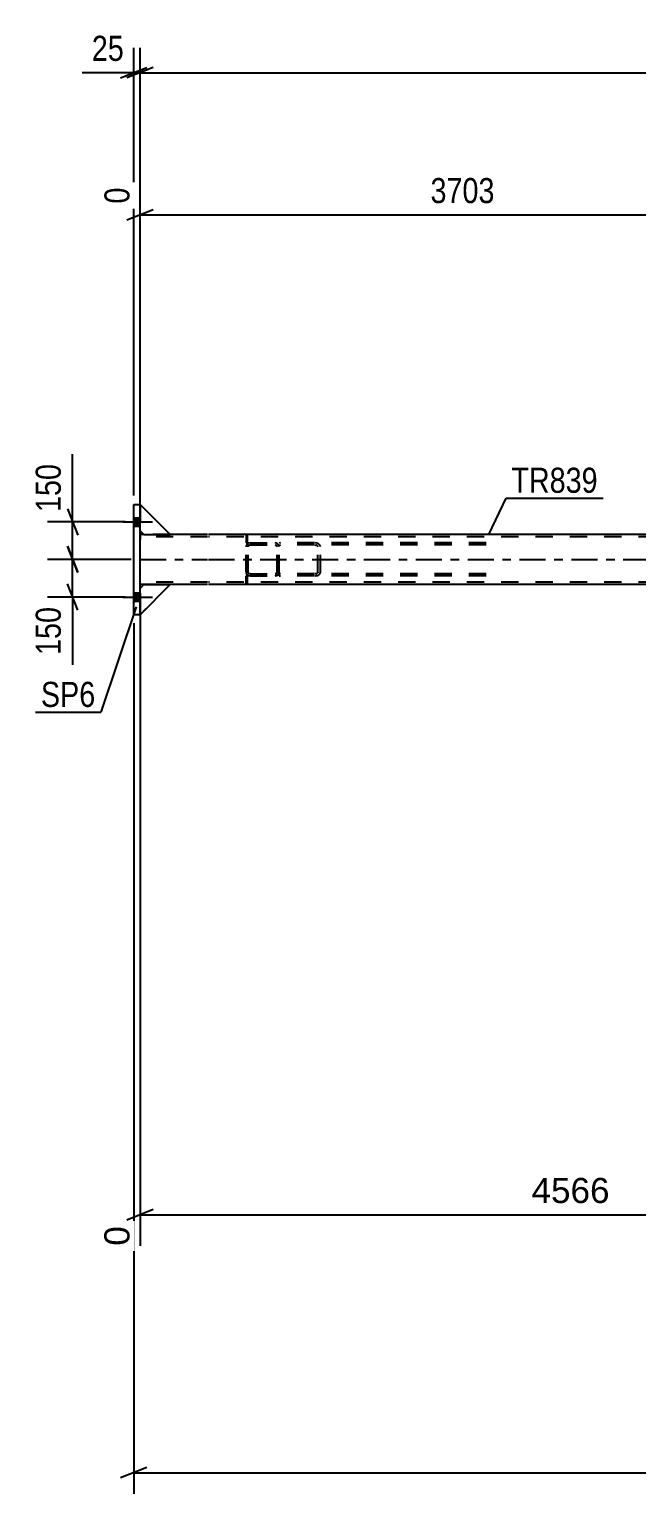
# Model space of a CAD drawing. Header units: millimetres. Extents: x -2250 to 594, y 0 to 1057.
# Drawn here: x -1156.5 to -1087.1, y 746.6 to 913.7 of the extents above; entities that cross this region are included whole.
import ezdxf

# ---------------------------------------------------------------- set-up
doc = ezdxf.new("R2010")
doc.units = ezdxf.units.MM
doc.linetypes.add('DXK_LINE_DOT2', pattern=[3.9198, 1.9599, -1.9599])
doc.linetypes.add('DXK_LINE_DOT3', pattern=[5.9187, 2.979, -0.9799, 0.9799, -0.9799])
doc.styles.add('Arial', font='ARIAL.TTF', dxfattribs={"height": 0.2})
doc.styles.add('Arial Narrow', font='ARIALN.TTF', dxfattribs={"height": 0.2})

# ---------------------------------------------------------------- blocks, each defined once
blk = doc.blocks.new('Part-761553754-4742 - 4377')
at = {"color": 7, "linetype": 'DXK_LINE_DOT2'}
for p, q in [((-1131.57, 855.97), (-1131.74, 855.97)), ((-1131.74, 855.97), (-1131.74, 855.11)), ((-1131.74, 855.97), (-1131.74, 855.11)), ((-1131.57, 855.11), (-1131.57, 855.97)), ((-1131.57, 855.11), (-1131.57, 855.97)), ((-1131.74, 855.11), (-1131.57, 855.11))]:
    blk.add_line(p, q, dxfattribs=at)
blk = doc.blocks.new('Part-761553754-4469 - 4377')
at = {"color": 2, "linetype": 'Continuous'}
for p, q in [((-1140.41, 856.08), (-1143.84, 859.51)), ((-1143.84, 856.51), (-1143.41, 856.08)), ((-1143.41, 856.08), (-1140.41, 856.08))]:
    blk.add_line(p, q, dxfattribs=at)
at = {"color": 7, "linetype": 'DXK_LINE_DOT2'}
blk.add_line((-1143.84, 859.51), (-1143.84, 856.51), dxfattribs=at)
blk = doc.blocks.new('Bolt-761553754-4495 - 4377')
at = {"linetype": 'Continuous'}
for points in [[(-1143.84, 857.04), (-1143.84, 857.98), (-1144.55, 857.98), (-1144.55, 857.04)], [(-1143.84, 857.04), (-1143.84, 857.98), (-1144.55, 857.98), (-1144.55, 857.04)], [(-1143.84, 848.47), (-1143.84, 849.41), (-1144.55, 849.41), (-1144.55, 848.47)], [(-1143.84, 848.47), (-1143.84, 849.41), (-1144.55, 849.41), (-1144.55, 848.47)]]:
    blk.add_hatch(color=1, dxfattribs=at).paths.add_polyline_path(points)
at = {"color": 1, "linetype": 'Continuous'}
for p, q in [((-1145.81, 857.51), (-1142.41, 857.51)), ((-1145.81, 857.51), (-1142.41, 857.51)), ((-1144.55, 857.98), (-1143.84, 857.98)), ((-1144.55, 857.98), (-1143.84, 857.98)), ((-1144.55, 857.04), (-1143.84, 857.04)), ((-1144.55, 857.04), (-1143.84, 857.04)), ((-1145.81, 848.94), (-1142.41, 848.94)), ((-1145.81, 848.94), (-1142.41, 848.94)), ((-1144.55, 849.41), (-1143.84, 849.41)), ((-1144.55, 849.41), (-1143.84, 849.41)), ((-1144.55, 848.47), (-1143.84, 848.47)), ((-1144.55, 848.47), (-1143.84, 848.47))]:
    blk.add_line(p, q, dxfattribs=at)
blk = doc.blocks.new('Part-761553754-4531 - 4377')
at = {"color": 7, "linetype": 'DXK_LINE_DOT2'}
for p, q in [((-1143.84, 849.92), (-1143.41, 850.35)), ((-1140.41, 850.35), (-1143.84, 846.92)), ((-1143.84, 846.92), (-1143.84, 849.92)), ((-1143.41, 850.35), (-1140.41, 850.35))]:
    blk.add_line(p, q, dxfattribs=at)
blk = doc.blocks.new('Part-761553754-4532 - 4377')
at = {"color": 2, "linetype": 'Continuous'}
for p, q in [((-1143.84, 849.92), (-1143.41, 850.35)), ((-1143.84, 846.92), (-1140.41, 850.35)), ((-1143.41, 850.35), (-1140.41, 850.35)), ((-1143.84, 846.92), (-1143.84, 846.94))]:
    blk.add_line(p, q, dxfattribs=at)
at = {"color": 7, "linetype": 'DXK_LINE_DOT2'}
blk.add_line((-1143.84, 846.94), (-1143.84, 849.92), dxfattribs=at)
blk = doc.blocks.new('Part-761553754-4533 - 4377')
at = {"color": 7, "linetype": 'DXK_LINE_DOT2'}
for p, q in [((-1143.84, 849.92), (-1143.41, 850.35)), ((-1140.41, 850.35), (-1143.84, 846.92)), ((-1143.84, 846.92), (-1143.84, 849.92)), ((-1143.41, 850.35), (-1140.41, 850.35))]:
    blk.add_line(p, q, dxfattribs=at)
blk = doc.blocks.new('Part-761553754-4545 - 4377')
at = {"color": 7, "linetype": 'DXK_LINE_DOT2'}
for p, q in [((-1127.79, 855.11), (-1127.97, 855.09)), ((-1127.97, 851.37), (-1127.97, 855.09)), ((-1127.97, 854.83), (-1127.91, 854.87)), ((-1127.91, 854.87), (-1127.79, 854.88)), ((-1104.34, 855.11), (-1127.79, 855.11)), ((-1104.34, 854.88), (-1127.79, 854.88)), ((-1123.62, 855.08), (-1123.86, 855.11)), ((-1123.86, 854.88), (-1123.74, 854.87)), ((-1123.57, 854.74), (-1123.55, 854.65)), ((-1123.55, 851.8), (-1123.55, 854.65)), ((-1123.24, 854.65), (-1123.28, 854.83)), ((-1123.24, 851.8), (-1123.24, 854.65)), ((-1127.91, 851.59), (-1127.97, 851.62)), ((-1127.97, 851.37), (-1127.79, 851.34)), ((-1127.79, 851.57), (-1127.91, 851.59)), ((-1104.34, 851.57), (-1127.79, 851.57)), ((-1104.34, 851.34), (-1127.79, 851.34)), ((-1123.74, 851.59), (-1123.86, 851.57)), ((-1123.86, 851.34), (-1123.62, 851.38)), ((-1123.55, 851.8), (-1123.57, 851.71)), ((-1123.28, 851.62), (-1123.24, 851.8))]:
    blk.add_line(p, q, dxfattribs=at)
for centre, radius, start, end in [((-1123.82, 854.59), 0.286, 32.4104, 75.4453), ((-1123.77, 854.52), 0.573, 32.4104, 75.4453), ((-1123.82, 851.86), 0.286, 284.5547, 327.5896), ((-1123.77, 851.93), 0.573, 284.5547, 327.5896)]:
    blk.add_arc(centre, radius, start, end, dxfattribs=at)
blk = doc.blocks.new('Part-761553754-4546 - 4377')
at = {"color": 7, "linetype": 'DXK_LINE_DOT2'}
for p, q in [((-1140.41, 856.08), (-1143.84, 859.51)), ((-1143.84, 859.51), (-1143.84, 856.51)), ((-1143.84, 856.51), (-1143.41, 856.08)), ((-1143.41, 856.08), (-1140.41, 856.08))]:
    blk.add_line(p, q, dxfattribs=at)
blk = doc.blocks.new('Part-761553754-4570 - 4377')
at = {"color": 7, "linetype": 'DXK_LINE_DOT2'}
for p, q in [((-1131.71, 854.83), (-1131.74, 854.65)), ((-1131.74, 851.8), (-1131.74, 854.65)), ((-1131.51, 854.65), (-1131.49, 854.74)), ((-1131.51, 851.8), (-1131.51, 854.65)), ((-1131.28, 855.11), (-1131.46, 855.08)), ((-1131.37, 854.87), (-1131.28, 854.88)), ((-1131.28, 855.11), (-1128.43, 855.11)), ((-1131.28, 854.88), (-1128.43, 854.88)), ((-1128.25, 855.08), (-1128.43, 855.11)), ((-1128.43, 854.88), (-1128.34, 854.87)), ((-1128.22, 854.74), (-1128.2, 854.65)), ((-1128.2, 851.8), (-1128.2, 854.65)), ((-1127.97, 854.65), (-1128, 854.83)), ((-1127.97, 851.8), (-1127.97, 854.65)), ((-1131.74, 851.8), (-1131.71, 851.62)), ((-1131.49, 851.71), (-1131.51, 851.8)), ((-1131.46, 851.38), (-1131.28, 851.34)), ((-1131.28, 851.57), (-1131.37, 851.59)), ((-1131.28, 851.57), (-1128.43, 851.57)), ((-1131.28, 851.34), (-1128.43, 851.34)), ((-1128.34, 851.59), (-1128.43, 851.57)), ((-1128.43, 851.34), (-1128.25, 851.38)), ((-1128.2, 851.8), (-1128.22, 851.71)), ((-1128, 851.62), (-1127.97, 851.8))]:
    blk.add_line(p, q, dxfattribs=at)
at = {"color": 7, "linetype": 'DXK_LINE_DOT3'}
blk.add_line((-1129.85, 853.23), (-1129.85, 853.23), dxfattribs=at)
at = {"color": 7, "linetype": 'DXK_LINE_DOT2'}
for centre, radius, start, end in [((-1131.28, 854.65), 0.457, 112.5, 157.5), ((-1131.28, 854.65), 0.229, 112.5, 157.5), ((-1128.43, 854.65), 0.229, 22.5, 67.5), ((-1128.43, 854.65), 0.457, 22.5, 67.5), ((-1131.28, 851.8), 0.457, 202.5, 247.5), ((-1131.28, 851.8), 0.229, 202.5, 247.5), ((-1128.43, 851.8), 0.229, 292.5, 337.5), ((-1128.43, 851.8), 0.457, 292.5, 337.5)]:
    blk.add_arc(centre, radius, start, end, dxfattribs=at)
blk = doc.blocks.new('Part-761553754-4572 - 4377')
at = {"color": 7, "linetype": 'DXK_LINE_DOT2'}
for p, q in [((-1140.41, 856.08), (-1143.84, 859.51)), ((-1143.84, 859.51), (-1143.84, 856.51)), ((-1143.84, 856.51), (-1143.41, 856.08)), ((-1143.41, 856.08), (-1140.41, 856.08))]:
    blk.add_line(p, q, dxfattribs=at)
blk = doc.blocks.new('Part-761553754-4602 - 4377')
at = {"color": 2, "linetype": 'Continuous'}
for p, q in [((-1144.55, 859.51), (-1143.84, 859.51)), ((-1144.55, 846.94), (-1144.55, 859.51)), ((-1143.84, 846.94), (-1143.84, 859.51)), ((-1144.55, 846.94), (-1143.84, 846.94))]:
    blk.add_line(p, q, dxfattribs=at)
blk = doc.blocks.new('Part-761553754-4608 - 4377')
at = {"color": 2, "linetype": 'Continuous'}
for p, q in [((-1143.41, 856.08), (-1143.84, 856.08)), ((-1143.84, 850.94), (-1143.84, 855.51)), ((-1136.13, 856.08), (-1140.41, 856.08)), ((-1070.21, 856.08), (-1136.03, 856.08)), ((-1136.13, 850.37), (-1143.84, 850.37)), ((-1045.57, 850.37), (-1136.03, 850.37))]:
    blk.add_line(p, q, dxfattribs=at)
at = {"color": 7, "linetype": 'DXK_LINE_DOT2'}
for p, q in [((-1143.84, 856.08), (-1143.84, 855.51)), ((-1143.84, 856.08), (-1143.84, 855.92)), ((-1136.13, 855.8), (-1143.84, 855.8)), ((-1140.41, 856.08), (-1143.41, 856.08)), ((-477.4, 855.8), (-1136.03, 855.8)), ((-1143.84, 850.37), (-1143.84, 850.94)), ((-1136.13, 850.65), (-1143.84, 850.65)), ((-477.4, 850.65), (-1136.03, 850.65))]:
    blk.add_line(p, q, dxfattribs=at)
at = {"color": 7, "linetype": 'DXK_LINE_DOT3'}
for p, q in [((-1143.84, 853.23), (-1136.13, 853.23)), ((-1136.03, 853.23), (-477.4, 853.23))]:
    blk.add_line(p, q, dxfattribs=at)
blk = doc.blocks.new('Part-761553754-4741 - 4377')
at = {"color": 7, "linetype": 'DXK_LINE_DOT2'}
for p, q in [((-1131.57, 851.34), (-1131.74, 851.34)), ((-1131.74, 850.48), (-1131.74, 851.34)), ((-1131.74, 851.34), (-1131.74, 850.48)), ((-1131.74, 850.48), (-1131.57, 850.48)), ((-1131.57, 850.48), (-1131.57, 851.34)), ((-1131.57, 850.48), (-1131.57, 851.34))]:
    blk.add_line(p, q, dxfattribs=at)
blk = doc.blocks.new('StraightDimension-761553754-4870 - 4377')
at = {"color": 7, "linetype": 'Continuous'}
for p, q in [((-1144.55, 845.94), (-1144.55, 746.63)), ((-1143.05, 749.63), (-1146.05, 748.43)), ((-1144.55, 749.03), (-468.87, 749.03))]:
    blk.add_line(p, q, dxfattribs=at)
blk = doc.blocks.new('StraightDimension-761553754-4881 - 4377')
at = {"color": 7, "linetype": 'Continuous'}
for p, q in [((-1144.55, 860.51), (-1144.55, 911.61)), ((-1143.84, 860.51), (-1143.84, 911.61)), ((-1146.05, 908.16), (-1143.05, 909.36)), ((-1142.34, 909.36), (-1145.34, 908.16)), ((-1144.55, 908.76), (-1143.84, 908.76))]:
    blk.add_line(p, q, dxfattribs=at)
at = {"color": 0}
blk.add_wipeout([(-1145.08, 909.51), (-1145.08, 913.71), (-1149.94, 913.71), (-1149.94, 909.51)], dxfattribs=at)
at = {"color": 7, "linetype": 'Continuous'}
blk.add_line((-1144.55, 908.76), (-1150.46, 908.76), dxfattribs=at)
blk.add_line((-1144.55, 908.76), (-1150.46, 908.76), dxfattribs=at)
at = {"color": 3, "style": 'Arial Narrow'}
blk.add_text('25', height=2.863, dxfattribs=at).set_placement((-1149.34, 910.11))
blk = doc.blocks.new('StraightDimension-761553754-4905 - 4377')
at = {"color": 7, "linetype": 'Continuous'}
for p, q in [((-1143.84, 860.51), (-1143.84, 911.61)), ((-1142.34, 909.36), (-1145.34, 908.16)), ((-1143.84, 908.76), (-469.59, 908.76))]:
    blk.add_line(p, q, dxfattribs=at)
blk = doc.blocks.new('StraightDimension-761553754-5009 - 4377')
at = {"color": 7, "linetype": 'Continuous'}
for p, q in [((-1152.13, 859.01), (-1150.93, 856.01)), ((-1145.55, 857.51), (-1154.38, 857.51)), ((-1151.53, 853.23), (-1151.53, 857.51)), ((-1150.93, 851.73), (-1152.13, 854.73)), ((-1144.84, 853.23), (-1154.38, 853.23))]:
    blk.add_line(p, q, dxfattribs=at)
at = {"color": 0}
blk.add_wipeout([(-1152.28, 864.72), (-1156.48, 864.72), (-1156.48, 858.04), (-1152.28, 858.04)], dxfattribs=at)
at = {"color": 7, "linetype": 'Continuous'}
blk.add_line((-1151.53, 857.51), (-1151.53, 865.25), dxfattribs=at)
blk.add_line((-1151.53, 857.51), (-1151.53, 865.25), dxfattribs=at)
at = {"color": 3, "style": 'Arial Narrow'}
blk.add_text('150', height=2.863, rotation=90.0002, dxfattribs=at).set_placement((-1152.88, 858.64))
blk = doc.blocks.new('StraightDimension-761553754-5018 - 4377')
at = {"color": 7, "linetype": 'Continuous'}
for p, q in [((-1152.13, 854.73), (-1150.93, 851.73)), ((-1144.84, 853.23), (-1154.38, 853.23)), ((-1151.53, 848.94), (-1151.53, 853.23)), ((-1150.93, 847.44), (-1152.13, 850.44)), ((-1145.55, 848.94), (-1154.38, 848.94))]:
    blk.add_line(p, q, dxfattribs=at)
at = {"color": 0}
blk.add_wipeout([(-1152.28, 848.42), (-1156.48, 848.42), (-1156.48, 841.73), (-1152.28, 841.73)], dxfattribs=at)
at = {"color": 7, "linetype": 'Continuous'}
blk.add_line((-1151.53, 848.94), (-1151.53, 841.21), dxfattribs=at)
blk.add_line((-1151.53, 848.94), (-1151.53, 841.21), dxfattribs=at)
at = {"color": 3, "style": 'Arial Narrow'}
blk.add_text('150', height=2.863, rotation=90.0002, dxfattribs=at).set_placement((-1152.88, 842.33))
blk = doc.blocks.new('StraightDimension-761553754-5028 - 4377')
at = {"color": 7, "linetype": 'Continuous'}
for p, q in [((-1143.84, 849.37), (-1143.84, 774.93)), ((-1045.57, 849.37), (-1045.57, 768.26)), ((-1142.34, 779.05), (-1145.34, 777.85)), ((-1047.07, 777.85), (-1044.07, 779.05)), ((-1143.84, 778.45), (-1045.57, 778.45))]:
    blk.add_line(p, q, dxfattribs=at)
at = {"color": 0}
blk.add_wipeout([(-1089.66, 779.2), (-1089.66, 783.4), (-1099.75, 783.4), (-1099.75, 779.2)], dxfattribs=at)
at = {"color": 0, "linetype": 'Continuous'}
for points in [[(-1144.44, 777.75), (-1148.64, 777.75), (-1148.64, 774.33), (-1144.44, 774.33)], [(-1046.17, 777.75), (-1050.37, 777.75), (-1050.37, 767.66), (-1046.17, 767.66)]]:
    blk.add_wipeout(points, dxfattribs=at)
at = {"color": 3, "style": 'Arial'}
blk.add_text('4566', height=2.865, dxfattribs=at).set_placement((-1099.15, 779.8))
at = {"color": 3, "linetype": 'Continuous', "style": 'Arial'}
for s, height, p in [('0', 2.87, (-1145.04, 774.93)), ('4566', 2.865, (-1046.77, 768.26))]:
    blk.add_text(s, height=height, rotation=90.0002, dxfattribs=at).set_placement(p)
blk = doc.blocks.new('StraightDimension-761553754-5083 - 4377')
at = {"color": 7, "linetype": 'Continuous'}
for p, q in [((-1070.21, 857.41), (-1070.21, 901.14)), ((-1143.84, 857.08), (-1143.84, 895.66)), ((-1142.34, 893.13), (-1145.34, 891.93)), ((-1143.84, 892.53), (-1070.21, 892.53)), ((-1071.71, 891.93), (-1068.71, 893.13))]:
    blk.add_line(p, q, dxfattribs=at)
at = {"color": 0, "linetype": 'Continuous'}
for points in [[(-1070.81, 901.74), (-1075.01, 901.74), (-1075.01, 893.23), (-1070.81, 893.23)], [(-1144.44, 896.26), (-1148.64, 896.26), (-1148.64, 893.23), (-1144.44, 893.23)]]:
    blk.add_wipeout(points, dxfattribs=at)
at = {"color": 0}
blk.add_wipeout([(-1102.77, 893.28), (-1102.77, 897.48), (-1111.28, 897.48), (-1111.28, 893.28)], dxfattribs=at)
at = {"color": 3, "linetype": 'Continuous', "style": 'Arial Narrow'}
for s, height, p in [('3703', 2.863, (-1071.41, 893.83)), ('0', 2.86, (-1145.04, 893.83))]:
    blk.add_text(s, height=height, rotation=90.0002, dxfattribs=at).set_placement(p)
at = {"color": 3, "style": 'Arial Narrow'}
blk.add_text('3703', height=2.863, dxfattribs=at).set_placement((-1110.68, 893.88))
blk = doc.blocks.new('Mark-761553754-4598 - 4377')
at = {"color": 0}
blk.add_wipeout([(-1148.93, 836.4), (-1148.93, 839.4), (-1155.15, 839.4), (-1155.15, 836.4)], dxfattribs=at)
blk.add_wipeout([(-1148.93, 836.4), (-1148.93, 839.4), (-1155.15, 839.4), (-1155.15, 836.4)], dxfattribs=at)
at = {"color": 30, "linetype": 'Continuous'}
for p in [(-1144.26, 847.82), (-1155.75, 835.8)]:
    blk.add_line(p, (-1148.33, 835.8), dxfattribs=at)
at = {"color": 3, "style": 'Arial Narrow'}
blk.add_text('SP6', height=2.863, dxfattribs=at).set_placement((-1155.15, 836.4))
blk = doc.blocks.new('Mark-761553754-4604 - 4377')
at = {"color": 0}
blk.add_wipeout([(-1091.59, 860.83), (-1091.59, 863.83), (-1101.45, 863.83), (-1101.45, 860.83)], dxfattribs=at)
blk.add_wipeout([(-1091.59, 860.83), (-1091.59, 863.83), (-1101.45, 863.83), (-1101.45, 860.83)], dxfattribs=at)
at = {"color": 30, "linetype": 'Continuous'}
for p, q in [((-1104.01, 856.08), (-1102.05, 860.23)), ((-1102.05, 860.23), (-1090.99, 860.23))]:
    blk.add_line(p, q, dxfattribs=at)
at = {"color": 3, "style": 'Arial Narrow'}
blk.add_text('TR839', height=2.863, dxfattribs=at).set_placement((-1101.45, 860.83))

msp = doc.modelspace()

# ---------------------------------------------------------------- block references
for name in ['StraightDimension-761553754-4881 - 4377', 'Part-761553754-4602 - 4377', 'Part-761553754-4469 - 4377', 'Part-761553754-4546 - 4377', 'Part-761553754-4572 - 4377', 'Bolt-761553754-4495 - 4377', 'Part-761553754-4608 - 4377', 'Part-761553754-4742 - 4377', 'Part-761553754-4570 - 4377', 'Part-761553754-4545 - 4377', 'Part-761553754-4741 - 4377', 'Part-761553754-4531 - 4377', 'Part-761553754-4532 - 4377', 'Part-761553754-4533 - 4377', 'StraightDimension-761553754-4870 - 4377']:
    msp.add_blockref(name, (0, 0))

# ---------------------------------------------------------------- next in the draw order: block references
msp.add_blockref('StraightDimension-761553754-4905 - 4377', (0, 0))

# ---------------------------------------------------------------- next in the draw order: block references
msp.add_blockref('StraightDimension-761553754-5009 - 4377', (0, 0))

# ---------------------------------------------------------------- next in the draw order: block references
for name in ['StraightDimension-761553754-5083 - 4377', 'StraightDimension-761553754-5018 - 4377']:
    msp.add_blockref(name, (0, 0))

# ---------------------------------------------------------------- next in the draw order: block references
for name in ['Mark-761553754-4604 - 4377', 'StraightDimension-761553754-5028 - 4377']:
    msp.add_blockref(name, (0, 0))

# ---------------------------------------------------------------- next in the draw order: block references
msp.add_blockref('Mark-761553754-4598 - 4377', (0, 0))

doc.saveas('drawing.dxf')
